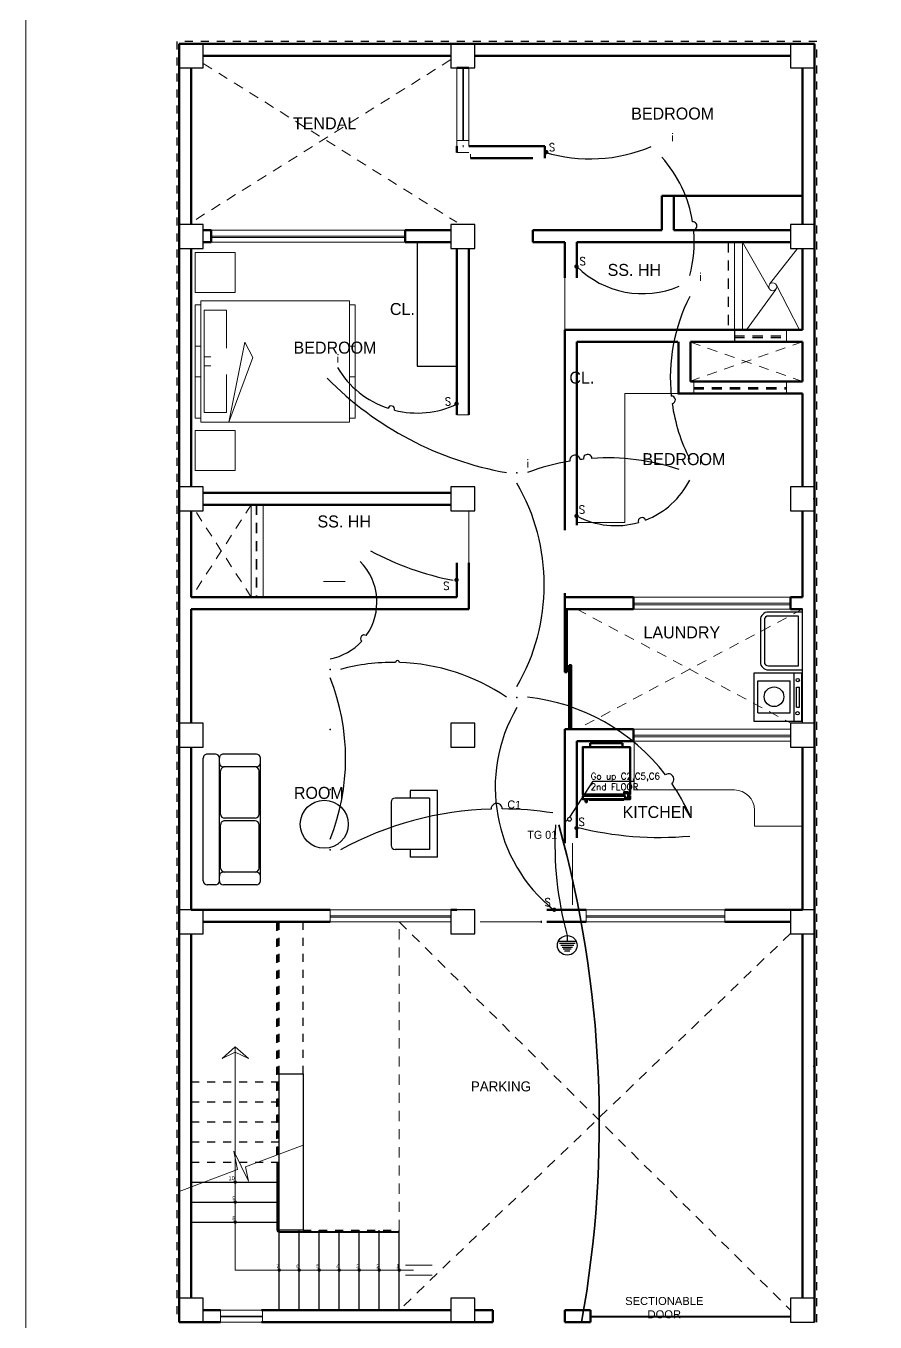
# Model space of a CAD drawing. Header units: millimetres. Extents: x -1414 to 2664, y 674 to 1517.
# Drawn here: x 1379.34 to 1389.96, y 787.84 to 804.03 of the extents above; entities that cross this region are included whole.
import ezdxf

# ---------------------------------------------------------------- set-up
doc = ezdxf.new("R2010")
doc.units = ezdxf.units.MM
doc.header["$LTSCALE"] = 0.01
doc.linetypes.add('DASHED', pattern=[19.049999999999997, 12.7, -6.35])
doc.linetypes.add('DASHED2', pattern=[9.524999999999999, 6.35, -3.175])
for name, color, linetype, lineweight in [('.01', 1, 'CONTINUOUS', 9), ('.05', 119, 'CONTINUOUS', 5), ('.1', 2, 'CONTINUOUS', 13), ('Cotas', 1, 'CONTINUOUS', 9), ('IE-ALUMB.EMERG.', 3, 'CONTINUOUS', 35), ('MURO', 5, 'CONTINUOUS', 50)]:
    doc.layers.add(name, color=color, linetype=linetype, lineweight=lineweight)
for name, color, linetype in [('.2', 2, 'CONTINUOUS'), ('.20', 2, 'CONTINUOUS'), ('01', 1, 'CONTINUOUS'), ('04', 4, 'CONTINUOUS'), ('06', 6, 'CONTINUOUS'), ('2', 2, 'CONTINUOUS'), ('AFORMA-COL', 7, 'CONTINUOUS'), ('CIRC_TOMAC', 4, 'CONTINUOUS'), ('G-LINEA FINA', 254, 'CONTINUOUS'), ('IE-ALU', 3, 'CONTINUOUS'), ('Layer2', 2, 'CONTINUOUS'), ('sanitarios_1', 3, 'CONTINUOUS'), ('TEX1', 2, 'CONTINUOUS')]:
    doc.layers.add(name, color=color, linetype=linetype)
doc.layers.add('EQUIPAMIENTO', color=139, linetype='CONTINUOUS', lineweight=15, true_color=0x1d4e5d)
doc.styles.add('ARIAL', font='ARIAL')
doc.styles.add('ROMANS', font='ROMANS')
doc.styles.add('TEXTO', font='TEXTO')
doc.dimstyles.get("Standard").update_dxf_attribs({"dimscale": 0.05, "dimtxt": 1.8, "dimasz": 1, "dimexe": 1, "dimexo": 1, "dimgap": 0.9, "dimtad": 0, "dimtoh": 1, "dimzin": 4, "dimdsep": 46, "dimcen": 0.09, "dimclrd": 2, "dimclre": 1, "dimclrt": 3, "dimadec": 0, "dimazin": 0, "dimtfac": 1, "dimtdec": 4, "dimtofl": 0, "dimtmove": 0, "dimatfit": 3, "dimfxl": 0.05, "dimtolj": 1, "dimtzin": 0, "dimarcsym": 0})

msp = doc.modelspace()

# ---------------------------------------------------------------- hatches: boundary and pattern name
at = {"layer": 'CIRC_TOMAC', "linetype": 'CONTINUOUS', "lineweight": 60}
h = msp.add_hatch(color=256, dxfattribs=at)
edge = h.paths.add_edge_path(flags=0)
edge.add_arc((1385.847392920796, 802.4578605145501), 0.02733033655908912, 0, 180, ccw=False)
edge.add_arc((1385.847392920796, 802.4578605145501), 0.02733033655908912, 180, 0, ccw=False)
h = msp.add_hatch(color=256, dxfattribs=at)
edge = h.paths.add_edge_path(flags=0)
edge.add_arc((1386.224498054391, 801.0290810656297), 0.02733033655908912, 0, 180, ccw=False)
edge.add_arc((1386.224498054391, 801.0290810656297), 0.02733033655908912, 180, 0, ccw=False)
h = msp.add_hatch(color=256, dxfattribs=at)
edge = h.paths.add_edge_path(flags=0)
edge.add_arc((1384.724498054391, 799.3146655787756), 0.02733033655908912, 0, 180, ccw=False)
edge.add_arc((1384.724498054391, 799.3146655787756), 0.02733033655908912, 180, 0, ccw=False)
h = msp.add_hatch(color=256, dxfattribs=at)
edge = h.paths.add_edge_path(flags=0)
edge.add_arc((1386.224498054391, 797.9124293958365), 0.02733033655954387, 0, 180, ccw=False)
edge.add_arc((1386.224498054391, 797.9124293958365), 0.02733033655954387, 180, 0, ccw=False)
h = msp.add_hatch(color=256, dxfattribs=at)
edge = h.paths.add_edge_path(flags=0)
edge.add_arc((1384.724498054391, 797.1138686818341), 0.02733033655908912, 0, 180, ccw=False)
edge.add_arc((1384.724498054391, 797.1138686818341), 0.02733033655908912, 180, 0, ccw=False)
h = msp.add_hatch(color=256, dxfattribs=at)
edge = h.paths.add_edge_path(flags=0)
edge.add_arc((1386.224498054389, 794.0121881741837), 0.02733033655897543, 0, 180, ccw=False)
edge.add_arc((1386.224498054389, 794.0121881741837), 0.02733033655897543, 180, 0, ccw=False)
h = msp.add_hatch(color=256, dxfattribs=at)
edge = h.paths.add_edge_path(flags=0)
edge.add_arc((1385.946014583947, 792.9918605145492), 0.02733033655943018, 0, 180, ccw=False)
edge.add_arc((1385.946014583947, 792.9918605145492), 0.02733033655943018, 180, 0, ccw=False)

# ---------------------------------------------------------------- linework, layer by layer
at = {"layer": '.01', "color": 8, "linetype": 'DASHED'}
for p, q in [((1384.6542931948, 803.6132763925222), (1381.409293194799, 801.5812417539685)), ((1381.559293194799, 803.5663110310761), (1384.729293194799, 801.5812417539685)), ((1389.049293194799, 800.0861142695574), (1387.649293194799, 799.5962598223559)), ((1387.649293194799, 800.0826153092202), (1389.049293194799, 799.5927608620187)), ((1382.159293194799, 798.0522580885365), (1381.409293194799, 796.8972417539683)), ((1382.159293194799, 796.8972417539683), (1381.457993804754, 797.9772580885366)), ((1382.218600870534, 798.0522580885365), (1382.218600870534, 796.8871306041258)), ((1382.228592711581, 798.0522580885365), (1382.228592711581, 796.8871306041258)), ((1386.229293194799, 796.7472417539681), (1388.908293194799, 795.3222417539682)), ((1389.049293194799, 796.7472417539682), (1386.229293194799, 795.2472417539681)), ((1384.009293194799, 792.8402417539676), (1388.8992931948, 787.9890512777769)), ((1384.0092931948, 788.9902417539679), (1384.009293194799, 792.8402417539677)), ((1388.8992931948, 792.6958965158724), (1384.0092931948, 787.9902417539674))]:
    msp.add_line(p, q, dxfattribs=at)
at = {"layer": '.01', "color": 8, "lineweight": -2}
for p, q in [((1384.233406044164, 801.3312417539684), (1384.233406044164, 799.7835657782659)), ((1384.233406044164, 799.7835657782659), (1384.729293194799, 799.7835657782659))]:
    msp.add_line(p, q, dxfattribs=at)
at = {"layer": '.01', "color": 8}
for p, q in [((1386.079293194799, 800.9111142695573), (1386.079293194799, 800.2361142695573)), ((1388.849293194799, 800.0861142695574), (1388.849293194799, 800.2361142695573)), ((1387.689293194799, 799.592760862019), (1387.689293194799, 799.4427608620186)), ((1388.849293194799, 799.4427608620188), (1388.849293194799, 799.5927608620187)), ((1386.829293194799, 797.8309069949968), (1386.829293194799, 799.4427608620186)), ((1386.829293194799, 799.4427608620186), (1387.489293194799, 799.4427608620188)), ((1382.3092931948, 798.0453311081503), (1384.6542931948, 798.0453311081503)), ((1384.8792931948, 797.2772580885365), (1384.8792931948, 797.9772580885366)), ((1386.229293194799, 797.8309069949969), (1386.829293194799, 797.8309069949968)), ((1383.059586820996, 797.0928311081503), (1383.333761638544, 797.0928311081503)), ((1383.144293194799, 792.8402417539675), (1383.144293194799, 792.9902417539676)), ((1386.34350730473, 792.8402417539675), (1386.34350730473, 792.9902417539676)), ((1388.07850730473, 792.9152417539675), (1388.07850730473, 792.9902417539673)), ((1388.07850730473, 792.9902417539673), (1388.07850730473, 792.8402417539676)), ((1385.7792931948, 792.8402417539676), (1385.018578909085, 792.8402417539677)), ((1381.959293194799, 791.278908117281), (1381.793631198777, 791.1344912879293)), ((1381.959293194799, 791.278908117281), (1381.959293194799, 788.4902417539676)), ((1381.959293194799, 791.278908117281), (1382.124955190821, 791.1344912879293)), ((1381.793631198777, 791.1344912879293), (1381.959293194799, 791.2113804948883)), ((1382.124955190821, 791.1344912879293), (1381.959293194799, 791.2113804948883)), ((1382.086931663525, 789.7817980791182), (1382.809293194799, 790.052055116754)), ((1382.479293194799, 788.9902417539679), (1382.479293194799, 789.8402417539678)), ((1382.4892931948, 788.9902417539679), (1382.4892931948, 789.8402417539678)), ((1381.2592931948, 789.4721537928333), (1381.988382420434, 789.7449278619956)), ((1382.5092931948, 788.9702417539678), (1384.0092931948, 788.9702417539678)), ((1382.5092931948, 788.9602417539677), (1384.0092931948, 788.9602417539678)), ((1384.185895682921, 788.4902417539677), (1381.959293194799, 788.4902417539677))]:
    msp.add_line(p, q, dxfattribs=at)
at = {"layer": '.01'}
msp.add_lwpolyline([(1419.241379990584, 806.4467146629892), (1379.341379990584, 806.4467146629892), (1379.341379990584, 778.2317146629891), (1419.241379990584, 778.2317146629891)], close=True, dxfattribs=at)
at = {"layer": '.01', "color": 8}
msp.add_lwpolyline([(1381.988382420434, 789.7449278619955), (1381.941567541228, 789.9772798010638), (1382.122942063114, 789.5989787967687), (1382.086931663525, 789.7817980791182)], dxfattribs=at)
for radius in [0.0300000000002001, 0.0200000000000955]:
    msp.add_arc((1382.5092931948, 788.9902417539679), radius, 180, 270, dxfattribs=at)
at = {"layer": '.05', "color": 8}
for points in [[(1381.651372401163, 799.7870564512756), (1381.56981284172, 799.7870564512756), (1381.56981284172, 800.4824441150114), (1381.84816100558, 800.4824441150114), (1381.84816100558, 800.0082427532158)], [(1381.877726898785, 799.0849126424824), (1382.077726898785, 800.0849126424824), (1382.177726898785, 799.8930638391042), (1381.877726898785, 799.0849126424824)], [(1381.651372401163, 799.8990108720803), (1381.56981284172, 799.8990108720803), (1381.56981284172, 799.2036232083445), (1381.84816100558, 799.2036232083445), (1381.84816100558, 799.6778245701402)]]:
    msp.add_lwpolyline(points, dxfattribs=at)
at = {"layer": '.1', "color": 9, "linetype": 'DASHED2', "lineweight": -2}
for p, q in [((1389.229293194799, 803.8402417539675), (1381.229293194799, 803.8402417539675)), ((1381.229293194799, 803.8402417539675), (1381.229293194799, 787.8402417539675)), ((1389.229293194799, 787.8402417539675), (1389.229293194799, 803.8402417539675))]:
    msp.add_line(p, q, dxfattribs=at)
at = {"layer": '.1', "color": 8}
for p, q in [((1384.729306037615, 803.5102417539674), (1384.729306037615, 802.5312417539685)), ((1384.8042931948, 803.5102417539674), (1384.804293194799, 802.6034694445797)), ((1384.813208773305, 803.5102417539674), (1384.813208773304, 802.6034694445797)), ((1384.8792931948, 803.5102417539674), (1384.8792931948, 802.5312417539685)), ((1384.729306037615, 802.6034694445797), (1384.879306037615, 802.6034694445797)), ((1384.729306037615, 802.4534694445797), (1384.879306037615, 802.4534694445797)), ((1384.900721766228, 802.431603025911), (1384.900721766228, 802.3812417539684)), ((1381.6592931948, 801.4812417539684), (1384.083406044164, 801.4812417539684)), ((1381.6592931948, 801.4062417539684), (1384.083406044164, 801.4062417539684)), ((1381.6592931948, 801.3931824630937), (1384.083406044164, 801.3931824630937)), ((1381.6592931948, 801.3312417539684), (1384.083406044164, 801.3312417539684)), ((1388.199293194799, 800.2361142695574), (1388.199293194799, 801.331241753968)), ((1388.299293194799, 800.2361142695574), (1388.299293194799, 801.331241753968)), ((1383.387726898785, 800.6011546808735), (1381.527726898785, 800.6011546808735)), ((1381.527726898785, 800.6011546808735), (1381.527726898785, 799.6011546808735)), ((1383.387726898785, 799.6011546808735), (1383.387726898785, 800.6011546808735)), ((1381.527726898785, 799.0849126424824), (1381.527726898785, 800.0849126424824)), ((1383.387726898785, 800.0849126424824), (1383.387726898785, 799.0849126424824)), ((1383.387726898785, 799.0849126424824), (1381.527726898785, 799.0849126424824)), ((1384.8792931948, 799.1772580885367), (1384.729293194799, 799.1772580885367)), ((1382.159293194799, 798.0522580885365), (1382.159293194799, 796.8871306041258)), ((1382.3092931948, 798.0522580885365), (1382.3092931948, 796.8871306041258)), ((1386.938158575298, 796.8972417539683), (1388.899293194799, 796.8972417539683)), ((1386.938158575298, 796.8222417539681), (1388.899293194799, 796.8222417539681)), ((1386.938158575298, 796.8014470741394), (1388.899293194799, 796.8014470741394)), ((1386.938158575298, 796.7472417539681), (1388.899293194799, 796.7472417539681)), ((1388.8992931948, 795.2472417539683), (1386.938158575298, 795.2472417539681)), ((1388.8992931948, 795.1722417539683), (1386.938158575298, 795.172241753968)), ((1388.8992931948, 795.1526890109725), (1386.938158575298, 795.1526890109723)), ((1388.8992931948, 795.0972417539681), (1386.938158575298, 795.0972417539679)), ((1386.945122029266, 794.4883103953368), (1386.945122029266, 795.0883103953367)), ((1388.1992931948, 794.4883103953371), (1386.945122029266, 794.4883103953371)), ((1388.449293194799, 794.0383103953368), (1388.449293194799, 794.2383103953368)), ((1388.449293194799, 794.0383103953368), (1389.049293194799, 794.0383103953368)), ((1386.175721766232, 793.8259560396821), (1386.175721766232, 793.0545274682532)), ((1383.1442931948, 792.9902417539674), (1384.6542931948, 792.9902417539674)), ((1383.144293194799, 792.9152417539675), (1384.6542931948, 792.9152417539675)), ((1383.144293194799, 792.8979288204179), (1384.6542931948, 792.8979288204179)), ((1386.34350730473, 792.9902417539673), (1388.07850730473, 792.9902417539673)), ((1386.34350730473, 792.9152417539675), (1388.07850730473, 792.9152417539675)), ((1386.34350730473, 792.8979288204179), (1388.07850730473, 792.8979288204179)), ((1383.144293194799, 792.8402417539675), (1384.6542931948, 792.8402417539675)), ((1386.34350730473, 792.8402417539676), (1388.07850730473, 792.8402417539676)), ((1384.087503616562, 788.5533065194792), (1384.420162665081, 788.5533065194792)), ((1384.087503616562, 788.4271769884562), (1384.420162665081, 788.4271769884562)), ((1381.774846342542, 787.9902417539673), (1381.774846342542, 787.8402417539675)), ((1381.774846342542, 787.9902417539673), (1382.300399490283, 787.9902417539674)), ((1381.774846342542, 787.9152417539674), (1382.300399490283, 787.9152417539675)), ((1381.774846342542, 787.9152417539674), (1382.300399490283, 787.9152417539675)), ((1381.774846342542, 787.9077199241033), (1382.300399490283, 787.9077199241034)), ((1382.300399490283, 787.9902417539673), (1382.300399490283, 787.8402417539675)), ((1386.3992931948, 787.9152417539675), (1388.8992931948, 787.9152417539675)), ((1386.3992931948, 787.9024765009573), (1388.8992931948, 787.9024765009573)), ((1381.774846342542, 787.8402417539676), (1382.300399490283, 787.8402417539677))]:
    msp.add_line(p, q, dxfattribs=at)
at = {"layer": '.1', "color": 8, "linetype": 'DASHED2', "lineweight": -2}
msp.add_line((1386.079293194799, 787.8402417539675), (1386.399293194799, 787.8402417539675), dxfattribs=at)
at = {"layer": '.1', "color": 8}
for points in [[(1381.957726898785, 801.2056205990258), (1381.457726898785, 801.2056205990258), (1381.457726898785, 800.7056205990258), (1381.957726898785, 800.7056205990258)], [(1381.457726898785, 800.5511546808735), (1381.527726898785, 800.5511546808735), (1381.527726898785, 799.6511546808734), (1381.457726898785, 799.6511546808734)], [(1383.457726898785, 800.5511546808735), (1383.387726898785, 800.5511546808735), (1383.387726898785, 799.6511546808734), (1383.457726898785, 799.6511546808734)], [(1381.457726898785, 799.1349126424824), (1381.527726898785, 799.1349126424824), (1381.527726898785, 800.0349126424825), (1381.457726898785, 800.0349126424825)], [(1383.457726898785, 799.1349126424824), (1383.387726898785, 799.1349126424824), (1383.387726898785, 800.0349126424825), (1383.457726898785, 800.0349126424825)], [(1381.957726898785, 798.4804467243301), (1381.457726898785, 798.4804467243301), (1381.457726898785, 798.9804467243301), (1381.957726898785, 798.9804467243301)]]:
    msp.add_lwpolyline(points, close=True, dxfattribs=at)
for centre in [(1381.959293194799, 789.590241753968), (1381.959293194799, 789.3402417539679), (1381.959293194799, 789.0902417539679), (1382.5092931948, 788.4902417539677), (1382.7592931948, 788.4902417539677), (1383.0092931948, 788.4902417539676), (1383.2592931948, 788.4902417539677), (1383.5092931948, 788.4902417539677), (1383.7592931948, 788.4902417539677), (1384.0092931948, 788.4902417539677)]:
    msp.add_circle(centre, 0.0165967270429519, dxfattribs=at)
msp.add_arc((1388.1992931948, 794.2383103953368), 0.25, 0, 90, dxfattribs=at)
at = {"layer": '.2', "color": 8, "linetype": 'DASHED2'}
for p, q in [((1382.479293194799, 789.928592254242), (1382.479293194799, 792.8402417539676)), ((1382.4892931948, 789.9323335531059), (1382.489293194799, 792.8402417539676)), ((1382.5092931948, 790.9402417539679), (1382.5092931948, 792.8402417539675)), ((1382.809293194799, 790.9402417539679), (1382.809293194799, 792.8402417539675)), ((1381.4092931948, 790.8402417539681), (1382.5092931948, 790.840241753968)), ((1381.4092931948, 790.590241753968), (1382.5092931948, 790.590241753968)), ((1381.4092931948, 790.340241753968), (1382.5092931948, 790.340241753968)), ((1381.4092931948, 790.0902417539681), (1382.5092931948, 790.090241753968)), ((1381.4092931948, 789.8402417539678), (1382.5092931948, 789.8402417539678)), ((1382.809293194799, 788.9902417539679), (1384.0092931948, 788.9902417539679))]:
    msp.add_line(p, q, dxfattribs=at)
at = {"layer": '.2', "color": 8}
for p, q in [((1381.409293194799, 790.590241753968), (1381.459293194799, 790.590241753968)), ((1381.409293194799, 790.340241753968), (1381.459293194799, 790.340241753968)), ((1381.409293194799, 790.090241753968), (1381.459293194799, 790.090241753968)), ((1381.409293194799, 789.8402417539678), (1381.459293194799, 789.8402417539678)), ((1381.409293194799, 789.590241753968), (1381.459293194799, 789.590241753968)), ((1381.4092931948, 789.590241753968), (1382.5092931948, 789.590241753968)), ((1381.409293194799, 789.3402417539679), (1382.5092931948, 789.340241753968)), ((1381.409293194799, 789.0902417539679), (1382.5092931948, 789.090241753968)), ((1382.5092931948, 787.9902417539674), (1382.5092931948, 788.9902417539679)), ((1382.7592931948, 787.9902417539674), (1382.7592931948, 788.9902417539679)), ((1383.0092931948, 787.9902417539674), (1383.0092931948, 788.9902417539679)), ((1383.2592931948, 787.9902417539674), (1383.2592931948, 788.9902417539679)), ((1383.5092931948, 787.9902417539674), (1383.5092931948, 788.9902417539679)), ((1383.7592931948, 787.9902417539674), (1383.7592931948, 788.9902417539679)), ((1384.0092931948, 787.9902417539674), (1384.0092931948, 788.9902417539679))]:
    msp.add_line(p, q, dxfattribs=at)
msp.add_lwpolyline([(1382.5092931948, 788.9902417539679), (1382.5092931948, 790.9402417539679), (1382.809293194799, 790.9402417539679), (1382.809293194799, 788.9902417539679)], close=True, dxfattribs=at)
msp.add_lwpolyline([(1382.5092931948, 788.9902417539679), (1382.5092931948, 790.9402417539679), (1382.809293194799, 790.9402417539679), (1382.809293194799, 788.9902417539679)], close=True, dxfattribs=at)
at = {"layer": '.20'}
msp.add_circle((1386.137485467516, 794.1227258013821), 0.024, dxfattribs=at)
at = {"layer": '04', "color": 43}
for p, q in [((1386.221776069893, 792.5936291450397), (1385.995382535006, 792.5935429496163)), ((1386.206578553572, 792.569492575804), (1386.011659708409, 792.569492575804)), ((1386.108550482394, 792.6692823415709), (1386.108579302449, 792.5935860473279)), ((1386.190473032983, 792.5456172234707), (1386.027650286899, 792.5455552315258)), ((1386.174279269002, 792.5216110562357), (1386.043678645112, 792.5215613323065)), ((1386.158009745784, 792.4974925810225), (1386.059757005856, 792.4974925810225)), ((1386.141820142015, 792.4734925810225), (1386.0757894395, 792.4734925810225))]:
    msp.add_line(p, q, dxfattribs=at)
msp.add_circle((1386.108597116731, 792.5467965758725), 0.1224857745759593, dxfattribs=at)
msp.add_arc((1390.257578490039, 793.8106127509476), 4.303101383788099, 176.76882216371, 195.3808797821407, dxfattribs=at)
at = {"layer": '04'}
for p in [(1385.479293194799, 798.4490733698884), (1383.1442931948, 795.9958417539681), (1385.479293194799, 795.644657561928), (1383.1442931948, 795.244441753968), (1383.144293194799, 794.4930417539678), (1383.144293194799, 793.7416417539677)]:
    msp.add_point(p, dxfattribs=at)
at = {"layer": '06', "color": 8}
msp.add_line((1388.199293194799, 800.2361142695577), (1388.199293194799, 800.0861142695572), dxfattribs=at)
for points in [[(1381.259293194799, 803.5102417539675), (1381.559293194799, 803.5102417539675), (1381.559293194799, 803.8102417539675), (1381.259293194799, 803.8102417539675)], [(1384.6542931948, 803.5102417539673), (1384.9542931948, 803.5102417539673), (1384.9542931948, 803.8102417539673), (1384.6542931948, 803.8102417539673)], [(1388.8992931948, 803.5102417539675), (1389.199293194799, 803.5102417539675), (1389.199293194799, 803.8102417539675), (1388.8992931948, 803.8102417539675)], [(1381.2592931948, 801.2534891778489), (1381.5592931948, 801.2534891778489), (1381.5592931948, 801.5534891778489), (1381.2592931948, 801.5534891778489)], [(1384.6542931948, 801.2534891778489), (1384.9542931948, 801.2534891778489), (1384.9542931948, 801.5534891778489), (1384.6542931948, 801.5534891778489)], [(1388.8992931948, 801.2542646270794), (1389.199293194799, 801.2542646270794), (1389.199293194799, 801.5542646270793), (1388.8992931948, 801.5542646270793)], [(1381.259293194799, 797.9772580885366), (1381.559293194799, 797.9772580885366), (1381.559293194799, 798.2772580885365), (1381.259293194799, 798.2772580885365)], [(1384.6542931948, 797.9772580885366), (1384.9542931948, 797.9772580885366), (1384.9542931948, 798.2772580885365), (1384.6542931948, 798.2772580885365)], [(1388.8992931948, 797.9772580885358), (1389.199293194799, 797.9772580885358), (1389.199293194799, 798.2772580885357), (1388.8992931948, 798.2772580885357)], [(1381.259293194799, 795.0222417539683), (1381.559293194799, 795.0222417539683), (1381.559293194799, 795.3222417539682), (1381.259293194799, 795.3222417539682)], [(1384.6542931948, 795.0222417539683), (1384.9542931948, 795.0222417539683), (1384.9542931948, 795.3222417539682), (1384.6542931948, 795.3222417539682)], [(1388.8992931948, 795.0222417539683), (1389.199293194799, 795.0222417539683), (1389.199293194799, 795.3222417539682), (1388.8992931948, 795.3222417539682)], [(1381.259293194799, 792.6902417539674), (1381.559293194799, 792.6902417539674), (1381.559293194799, 792.9902417539673), (1381.259293194799, 792.9902417539673)], [(1384.6542931948, 792.6902417539674), (1384.9542931948, 792.6902417539674), (1384.9542931948, 792.9902417539673), (1384.6542931948, 792.9902417539673)], [(1384.6542931948, 792.6902417539674), (1384.9542931948, 792.6902417539674), (1384.9542931948, 792.9902417539673), (1384.6542931948, 792.9902417539673)], [(1388.8992931948, 792.6902417539674), (1389.199293194799, 792.6902417539674), (1389.199293194799, 792.9902417539673), (1388.8992931948, 792.9902417539673)], [(1381.259293194799, 787.8402417539675), (1381.559293194799, 787.8402417539675), (1381.559293194799, 788.1402417539674), (1381.259293194799, 788.1402417539674)], [(1384.6542931948, 787.8402417539675), (1384.9542931948, 787.8402417539675), (1384.9542931948, 788.1402417539674), (1384.6542931948, 788.1402417539674)], [(1388.8992931948, 787.8402417539675), (1389.199293194799, 787.8402417539675), (1389.199293194799, 788.1402417539674), (1388.8992931948, 788.1402417539674)]]:
    msp.add_lwpolyline(points, close=True, dxfattribs=at)
at = {"layer": 'AFORMA-COL', "color": 8}
msp.add_circle((1383.071130413381, 794.0602180964884), 0.3, dxfattribs=at)
at = {"layer": 'EQUIPAMIENTO', "color": 8}
for p, q in [((1388.299293194799, 801.331241753968), (1388.634983901238, 800.7493695856119)), ((1388.988889141187, 801.2542646270794), (1388.638781875583, 800.8080983551558)), ((1388.349705498541, 800.2361142695573), (1388.715113312817, 800.7435012584631)), ((1389.013043796146, 800.2361142695574), (1388.71996225292, 800.8020742244141))]:
    msp.add_line(p, q, dxfattribs=at)
msp.add_circle((1388.677222955499, 800.7761251886725), 0.05, dxfattribs=at)
at = {"layer": 'G-LINEA FINA', "color": 8}
for p, q in [((1381.559230503126, 793.3523334127723), (1381.559237283519, 794.8865901663995)), ((1381.709514067431, 794.9365895022768), (1381.609237504485, 794.9365899454324)), ((1381.759507066071, 793.3523325276833), (1381.759513846463, 794.8865892813105)), ((1382.222222068568, 794.9365872364489), (1381.80951406743, 794.9365890603434)), ((1382.272215067208, 793.3523302618554), (1382.272221847601, 794.8865870154827)), ((1381.775532873076, 794.1854829587248), (1381.775535263428, 794.7263679601479)), ((1382.256196624143, 794.1854808345113), (1382.256199014494, 794.7263658359343)), ((1384.487213575145, 794.4831772744666), (1384.144002732867, 794.4831772744666)), ((1384.144002732867, 794.4831772744666), (1384.144002732867, 794.3865314697415)), ((1384.38760381935, 794.3865314697415), (1384.38760381935, 793.7456464683131)), ((1384.487213575145, 793.6490464683131), (1384.487213575145, 794.4831772744666)), ((1383.906940068279, 794.3365314697414), (1383.906940068279, 793.7956464683132)), ((1381.775529899177, 793.5125537072317), (1381.775532289529, 794.0534387086548)), ((1382.206196261562, 794.1034368054073), (1381.825532510495, 794.1034384876875)), ((1382.206196403177, 794.1354810554784), (1381.825532652109, 794.1354827377586)), ((1382.256193650244, 793.5125515830181), (1382.256196040595, 794.0534365844411)), ((1384.38760381935, 793.7456464683131), (1383.956940068279, 793.7456464683131)), ((1384.144002732867, 793.7456464683131), (1384.144002732867, 793.6490464683131)), ((1384.487213575145, 793.6490464683131), (1384.144002732867, 793.6490464683131)), ((1381.709506845104, 793.3023327486504), (1381.609230282159, 793.302333191806)), ((1382.222214846242, 793.3023304828226), (1381.809506845103, 793.3023323067171))]:
    msp.add_line(p, q, dxfattribs=at)
at = {"layer": 'G-LINEA FINA', "color": 8, "lineweight": 30}
for p, q in [((1382.222221360497, 794.7763659860934), (1381.809513359358, 794.7763678099878)), ((1384.38760381935, 794.3865314697415), (1383.956940068279, 794.3865314697415)), ((1384.38760381935, 793.7456464683131), (1383.956940068279, 793.7456464683131)), ((1382.222215554313, 793.4625517331782), (1381.809507553175, 793.4625535570726))]:
    msp.add_line(p, q, dxfattribs=at)
at = {"layer": 'G-LINEA FINA', "color": 8}
for centre, start, end in [((1381.609237283519, 794.8865899454329), 89.9997467908198, 179.9997467908198), ((1381.709513846464, 794.8865895022773), 359.9997467908198, 89.9997467908198), ((1381.809513846463, 794.8865890603438), 89.9997467908198, 179.9997467908198), ((1382.222221847602, 794.8865872364494), 359.9997467908198, 89.9997467908198), ((1381.809513580325, 794.8263678099873), 179.9997467908198, 269.9997467908198), ((1381.825535263427, 794.7263677391812), 89.9997467908198, 179.9997467908198), ((1382.206199014495, 794.726366056901), 359.9997467908198, 89.9997467908198), ((1382.222221581464, 794.8263659860929), 269.9997467908198, 359.9997467908198), ((1383.956940068279, 794.3365314697414), 90, 180), ((1381.825532873076, 794.1854827377582), 179.9997467908198, 269.9997467908198), ((1382.206196624143, 794.1854810554779), 269.9997467908198, 359.9997467908198), ((1381.825532289528, 794.053438487688), 89.9997467908198, 179.9997467908198), ((1382.206196040596, 794.0534368054078), 359.9997467908198, 89.9997467908198), ((1383.956940068279, 793.7956464683132), 180, 270), ((1381.809507332208, 793.4125535570731), 89.9997467908198, 179.9997467908198), ((1381.825529899177, 793.512553486265), 179.9997467908198, 269.9997467908198), ((1382.206193650244, 793.5125518039848), 269.9997467908198, 359.9997467908198), ((1382.222215333347, 793.4125517331786), 359.9997467908198, 89.9997467908198), ((1381.609230503126, 793.3523331918055), 179.9997467908198, 269.9997467908198), ((1381.709507066071, 793.35233274865), 269.9997467908198, 359.9997467908198), ((1381.80950706607, 793.3523323067166), 179.9997467908198, 269.9997467908198), ((1382.222215067209, 793.3523304828221), 269.9997467908198, 359.9997467908198)]:
    msp.add_arc(centre, 0.05, start, end, dxfattribs=at)
at = {"layer": 'IE-ALU'}
for centre, radius, start, end in [((1386.39419038747, 804.3463411045227), 1.972570461405872, 253.3736415311322, 292.8000886941171), ((1386.10297422577, 801.3345188412276), 1.592682093923107, 9.04895945612058, 41.84048725344203), ((1386.10297422577, 801.3345188412276), 1.592682093923107, 344.7140887024594, 5.596433109217196), ((1387.68266645438, 801.5375181393877), 0.0479840658383803, 276.4595647411698, 98.1858278241141), ((1387.04986107492, 801.8536741794478), 1.164069321992177, 225.1774645399105, 293.1948440554443), ((1389.64392692091, 799.6377128777582), 2.246970710874495, 153.1455999215453, 185.8384354487938), ((1384.23452717505, 800.3582991949739), 1.159807981795861, 210.7466323677215, 251.6043657910919), ((1386.08715425254, 802.5744241280865), 4.186439551808549, 224.6092633463005, 259.8353298108285), ((1387.41385308555, 799.3626709454413), 0.0467664534120476, 277.6272230078507, 96.4346979098237), ((1383.90848413781, 799.245262586168), 0.0418730232000996, 344.7073938928577, 162.6387084626795), ((1384.23452717505, 800.3582991949739), 1.159807981795861, 255.7417365643454, 295.2515397631546), ((1389.64392692091, 799.6377128777582), 2.246970710874495, 188.2234854687264, 206.8563931365376), ((1386.612443724906, 795.8205103125653), 2.817421195783346, 99.59105253707489, 110.8372461420807), ((1386.207546326349, 798.608685395155), 0.0653177652103728, 7.598530375407667, 188.9268785004178), ((1386.612443724906, 795.8205103125653), 2.817421195783346, 96.16373544234344, 96.93435633873162), ((1386.36390251731, 798.6269474600813), 0.0542255276831955, 4.509594074003616, 185.612355081642), ((1386.612443724906, 795.8205103125653), 2.817421195783346, 71.45890984380141, 93.95821371339257), ((1383.290175449822, 797.0514363967513), 2.53146721632513, 329.8563847859774, 30.14520659250955), ((1386.714421293706, 798.8265466937187), 1.035540896385189, 291.0958935121106, 333.266972766385), ((1386.714421293706, 798.8265466937187), 1.035540896385189, 242.0028223513746, 285.8953965734447), ((1387.042928598751, 797.8444937936472), 0.0469918130670698, 19.79576923053665, 197.1955208550036), ((1385.404165612974, 800.7775240005199), 3.739607943663834, 242.0298400448568, 258.897386201543), ((1383.007807404512, 796.8351174956213), 0.7213561572988961, 324.5744047922238, 44.84339094276138), ((1383.007807404512, 796.8351174956213), 0.7213561572988961, 280.9079499076416, 317.5482109103999), ((1383.568891860369, 796.3817534707262), 0.0442231028928141, 52.81785632187749, 229.3047593808899), ((1383.93166919788, 793.5485968833726), 2.533734908155054, 89.27575245211663, 105.0150874785822), ((1383.987110191727, 796.0817251629381), 0.023417648468992, 358.4814288387634, 179.0109777403043), ((1383.93166919788, 793.5485968833726), 2.533734908155054, 56.00478128055958, 88.21665412684968), ((1380.616689567589, 794.8811899096313), 2.721421340708801, 338.2465426047114, 21.75527184879832), ((1385.332103813107, 793.1331699956438), 2.531398334607522, 37.57351382504834, 83.69178301685967), ((1387.179317637856, 794.5210125581955), 1.970973796472123, 149.6028871683882, 230.9555139924375), ((1387.377245719592, 794.6249381112683), 0.0647565106808077, 305.3749013730613, 126.8406430078331), ((1385.332103813107, 793.1331699956438), 2.531398334607522, 24.29547298131854, 34.6420305557724), ((1385.277325973626, 790.0697399093625), 4.182231234710705, 91.64921362268106, 118.6012487253721), ((1385.226834520408, 794.2516663450787), 0.0698887197919199, 0.2130034818751111, 181.1704769090416), ((1385.277325973626, 790.0697399093625), 4.182231234710705, 81.05933189283544, 89.73426676826688), ((1386.045777274804, 794.1908378695244), 0.1011053595624424, 289.3595403394904, 312.6722211115388), ((1387.262505221031, 798.1536966842565), 4.257611243275658, 255.9419289919079, 275.0769370477012)]:
    msp.add_arc(centre, radius, start, end, dxfattribs=at)
at = {"layer": 'IE-ALUMB.EMERG.', "color": 6, "linetype": 'ByBlock'}
msp.add_arc((1372.507501086279, 790.3221085040334), 14.0020399112892, 349.790357602709, 15.45399668190921, dxfattribs=at)
at = {"layer": 'MURO', "color": 8}
for p, q in [((1389.199293194799, 803.8102417539675), (1381.259293194799, 803.8102417539675)), ((1381.259293194799, 803.8102417539675), (1381.259293194799, 787.8402417539675)), ((1384.479293194799, 803.8102417539675), (1384.6292931948, 803.8102417539675)), ((1389.199293194799, 787.8402417539675), (1389.199293194799, 803.8102417539675)), ((1384.6542931948, 803.6602417539676), (1381.559293194799, 803.6602417539676)), ((1388.8992931948, 803.6602417539675), (1384.9542931948, 803.6602417539675)), ((1381.409293194799, 803.5102417539675), (1381.4092931948, 801.5534891778489)), ((1384.8792931948, 803.5102417539674), (1384.7292931948, 803.5102417539674)), ((1389.049293194799, 801.5542646270793), (1389.049293194799, 803.5102417539675)), ((1384.729306037615, 802.5312417539685), (1384.729306037615, 802.4534694445796)), ((1384.804293194799, 802.5312417539685), (1384.813208773304, 802.5312417539685)), ((1384.8792931948, 802.5312417539685), (1385.829815074942, 802.5312417539684)), ((1385.829745660761, 802.3812417539684), (1385.829815074942, 802.5312417539684)), ((1384.900721766228, 802.3812417539684), (1385.679815074942, 802.3812417539684)), ((1387.292701493181, 801.4812417539684), (1387.292701493181, 801.9115808535593)), ((1387.442701493181, 801.9115808535593), (1387.292701493181, 801.9115808535593)), ((1387.442701493181, 801.4812417539684), (1387.442701493181, 801.9115808535593)), ((1387.442701493181, 801.9115808535593), (1389.049293194799, 801.9115808535593)), ((1381.5592931948, 801.4812417539684), (1381.6592931948, 801.4812417539684)), ((1381.6592931948, 801.4812417539684), (1381.6592931948, 801.3312417539684)), ((1384.083406044164, 801.4812417539684), (1384.6542931948, 801.4812417539684)), ((1384.083406044164, 801.3312417539684), (1384.083406044164, 801.4812417539684)), ((1385.679293194799, 801.4812417539684), (1387.292701493181, 801.4812417539684)), ((1385.679293194799, 801.3312417539684), (1385.6792931948, 801.4812417539684)), ((1387.442701493181, 801.4812417539684), (1388.8992931948, 801.4812417539684)), ((1381.5592931948, 801.3312417539684), (1381.6592931948, 801.3312417539684)), ((1384.083406044164, 801.3312417539684), (1384.6542931948, 801.3312417539684)), ((1384.6542931948, 801.3312417539684), (1384.233406044164, 801.3312417539684)), ((1385.679293194799, 801.3312417539684), (1386.079293194799, 801.3312417539684)), ((1386.079293194799, 801.3312417539684), (1386.079293194799, 800.8861142695573)), ((1386.229293194799, 801.3312417539684), (1386.229293194799, 800.8861142695573)), ((1386.229293194799, 801.3312417539684), (1388.8992931948, 801.3312417539684)), ((1381.4092931948, 801.2534891778489), (1381.4092931948, 798.2772580885365)), ((1384.7292931948, 801.2534891778489), (1384.729293194799, 799.1772580885367)), ((1384.729293194799, 799.7835657782659), (1384.729293194799, 801.2534891778489)), ((1384.8792931948, 801.2534891778489), (1384.8792931948, 799.1772580885366)), ((1389.049293194799, 800.2361142695573), (1389.049293194799, 801.2542646270794)), ((1386.079293194799, 800.2161142695572), (1386.079293194799, 797.7329560396826)), ((1387.649293194799, 800.2361142695573), (1389.049293194799, 800.2361142695573)), ((1386.229293194799, 800.0861142695574), (1386.229293194799, 799.4427608620188)), ((1386.229293194799, 800.0861142695574), (1386.829293194799, 800.0861142695574)), ((1386.829293194799, 800.0861142695574), (1387.489293194799, 800.0861142695574)), ((1387.499293194799, 800.0861142695574), (1387.499293194799, 799.4427608620188)), ((1387.649293194799, 800.0861142695574), (1389.049293194799, 800.0861142695574)), ((1387.649293194799, 799.8394375657881), (1387.649293194799, 800.0861142695574)), ((1387.649293194799, 800.0861142695575), (1387.649293194799, 799.592760862019)), ((1389.049293194799, 799.5927608620187), (1389.049293194799, 800.0861142695574)), ((1387.649293194799, 799.5927608620188), (1389.049293194799, 799.5927608620187)), ((1386.229293194799, 799.4427608620185), (1386.229293194799, 799.0161142695573)), ((1386.229293194799, 799.4427608620186), (1386.229293194799, 797.8309069949969)), ((1387.489293194799, 799.4427608620186), (1389.049293194799, 799.4427608620188)), ((1389.049293194799, 798.2772580885357), (1389.049293194799, 799.4427608620186)), ((1386.229293194799, 799.0161142695573), (1386.2292931948, 797.7972417539683)), ((1384.6542931948, 798.2022580885364), (1381.559293194799, 798.2022580885366)), ((1381.4092931948, 797.9772580885366), (1381.4092931948, 797.3972417539683)), ((1381.409293194799, 797.9772580885366), (1381.409293194799, 796.8972417539683)), ((1384.6542931948, 798.0522580885369), (1381.559293194799, 798.0522580885364)), ((1389.049293194799, 796.8972417539683), (1389.049293194799, 797.9772580885358)), ((1381.409293194799, 797.3472417539682), (1381.409293194799, 796.8972417539682)), ((1384.729293194799, 797.3272580885366), (1384.729293194799, 796.8972417539683)), ((1384.729293194799, 796.8972417539683), (1384.729293194799, 797.3272580885366)), ((1384.8792931948, 797.3272580885366), (1384.8792931948, 796.7472417539683)), ((1384.8792931948, 796.7472417539683), (1384.8792931948, 797.3272580885366)), ((1386.079293194799, 796.9472417539682), (1386.079293194799, 796.7472417539681)), ((1381.409293194799, 796.8972417539683), (1384.7292931948, 796.8972417539683)), ((1384.729293194799, 796.8972417539684), (1381.409293194799, 796.8972417539683)), ((1386.079293194799, 796.8972417539683), (1386.938158575298, 796.8972417539683)), ((1386.938158575298, 796.8972417539683), (1386.938158575298, 796.7472417539681)), ((1388.899293194799, 796.8972417539683), (1389.049293194799, 796.8972417539683)), ((1388.899293194799, 796.8972417539683), (1388.899293194799, 796.7472417539682)), ((1381.409293194799, 796.7472417539682), (1381.409293194799, 795.3222417539682)), ((1381.409293194799, 796.7472417539682), (1384.8792931948, 796.7472417539682)), ((1386.079293194799, 796.747241753968), (1386.938158575298, 796.7472417539681)), ((1388.899293194799, 796.7472417539682), (1389.049293194799, 796.7472417539682)), ((1386.079293194799, 795.247241753968), (1386.079293194799, 795.0972417539679)), ((1386.079293194799, 795.2472417539681), (1386.938158575298, 795.2472417539682)), ((1386.938158575298, 795.2472417539681), (1386.938158575298, 795.0972417539679)), ((1381.409293194799, 795.0222417539683), (1381.409293194799, 792.9902417539674)), ((1386.079293194799, 795.0972417539679), (1386.079293194799, 793.8259560396821)), ((1386.079293194799, 795.097241753968), (1386.079293194802, 793.8259560396821)), ((1386.229293194799, 795.0972417539682), (1386.938158575298, 795.0972417539682)), ((1386.229293194799, 795.0972417539678), (1386.229293194797, 793.8902417539678)), ((1386.396311998198, 795.0733177895179), (1386.801232666537, 795.0733177895179)), ((1386.396311998198, 795.0244522024495), (1386.396311998198, 795.0733177895179)), ((1386.801232666537, 795.0244522024495), (1386.801232666537, 795.0733177895179)), ((1389.0492931948, 792.9902417539676), (1389.049293194799, 795.0222417539683)), ((1386.319234480486, 794.4134522024495), (1386.319234480486, 794.4334522024495)), ((1386.382522332368, 794.3634522024496), (1386.382522332368, 794.3734522024496)), ((1386.382522332368, 794.3634522024496), (1386.815022332367, 794.3634522024496)), ((1386.815022332367, 794.3634522024496), (1386.815022332367, 794.3734522024496)), ((1381.409293194799, 792.9902417539674), (1383.1442931948, 792.9902417539674)), ((1384.6542931948, 792.9902417539674), (1384.729293194799, 792.9902417539674)), ((1386.34350730473, 792.9902417539674), (1385.8542931948, 792.9902417539676)), ((1386.079293194799, 792.9902417539676), (1386.015007480514, 792.9902417539674)), ((1389.049293194799, 792.9902417539676), (1388.07850730473, 792.9902417539676)), ((1381.559293194799, 792.8402417539675), (1383.1442931948, 792.8402417539676)), ((1385.790007480514, 792.8402417539676), (1385.7792931948, 792.8402417539676)), ((1386.34350730473, 792.8402417539676), (1385.8542931948, 792.8402417539676)), ((1386.079293194799, 792.8402417539676), (1386.015007480514, 792.8402417539675)), ((1388.8992931948, 792.8402417539676), (1388.07850730473, 792.8402417539676)), ((1381.409293194799, 792.6902417539674), (1381.409293194799, 788.1402417539674)), ((1389.0492931948, 788.1402417539674), (1389.049293194799, 792.6902417539674)), ((1381.559293194799, 787.9902417539674), (1381.774846342542, 787.9902417539673)), ((1382.28465477188, 787.9902417539674), (1383.383740047058, 787.9902417539673)), ((1383.383740047058, 787.9902417539673), (1384.6542931948, 787.9902417539674)), ((1384.9542931948, 787.9902417539676), (1385.179293194799, 787.9902417539674)), ((1385.179293194799, 787.9902417539674), (1385.179293194799, 787.8402417539675)), ((1386.079293194799, 787.9902417539674), (1386.399293194799, 787.9902417539673)), ((1386.079293194799, 787.9902417539674), (1386.079293194799, 787.8402417539675)), ((1386.3992931948, 787.8402417539675), (1386.3992931948, 787.9902417539674)), ((1381.259293194799, 787.8402417539675), (1381.774846342542, 787.8402417539676)), ((1382.28465477188, 787.8402417539676), (1383.383740047057, 787.8402417539675)), ((1383.383740047057, 787.8402417539675), (1385.179293194799, 787.8407507912943)), ((1386.079293194799, 787.8402417539675), (1386.399293194799, 787.8402417539675))]:
    msp.add_line(p, q, dxfattribs=at)
at = {"layer": 'MURO', "color": 8, "linetype": 'DASHED', "lineweight": -2}
for p, q in [((1388.121564092081, 801.3312417539684), (1388.121564092081, 800.2361142695573)), ((1388.199293194799, 800.1611142695573), (1388.849293194799, 800.1611142695573)), ((1388.199293194799, 800.1424164587838), (1388.849293194799, 800.1424164587838)), ((1387.689293194799, 799.5177608620188), (1388.849293194799, 799.5177608620187)), ((1387.689293194799, 799.4990630512452), (1388.849293194799, 799.4990630512452))]:
    msp.add_line(p, q, dxfattribs=at)
at = {"layer": 'MURO', "color": 8}
for points in [[(1387.649293194799, 800.2361142695573), (1386.079293194799, 800.2361142695573), (1386.079293194799, 798.9361142695574)], [(1386.818310184249, 794.4334522024495), (1386.302522332368, 794.4334522024495), (1386.302522332368, 795.0244522024495), (1386.895022332368, 795.0244522024495), (1386.895022332368, 794.4334522024495), (1386.868310184249, 794.4334522024495)], [(1386.868310184249, 794.4134522024495), (1386.895022332368, 794.4134522024495), (1386.895022332368, 794.3734522024496), (1386.302522332368, 794.3734522024496), (1386.302522332368, 794.4134522024495), (1386.826509372739, 794.4134522024495)], [(1386.335897171228, 794.3734522024496), (1386.335897171228, 794.338206433731)], [(1386.335897171228, 794.338206433731), (1386.355093975774, 794.338206433731), (1386.355093975774, 794.3734522024496)]]:
    msp.add_lwpolyline(points, dxfattribs=at)
for points in [[(1386.079293194799, 796.7472417539681), (1386.103469259476, 796.7472417539681), (1386.103469259476, 795.9611486924925), (1386.079293194799, 795.9611486924925)], [(1386.132072124378, 796.0480421477407), (1386.156248189055, 796.0480421477407), (1386.156248189055, 795.2619490862652), (1386.132072124378, 795.2619490862652)]]:
    msp.add_lwpolyline(points, close=True, dxfattribs=at)
msp.add_lwpolyline([(1386.868310184249, 794.3846668866253), (1386.838310184249, 794.3846668866253), (1386.818310184249, 794.4334522024495), (1386.818310184249, 794.4625205186245), (1386.868310184249, 794.4625205186245), (1386.868310184249, 794.4046668866253, -0.9999999999999999)], format="xyb", close=True, dxfattribs=at)
for centre in [(1386.830902213645, 794.4497303262749), (1386.857611163476, 794.4497303262749), (1386.867626964047, 794.3946767651591)]:
    msp.add_circle(centre, 0.0072336275654834, dxfattribs=at)
for p in [(1389.199293194799, 798.1272580885358), (1389.199293194799, 791.0342417539674)]:
    msp.add_point(p, dxfattribs=at)
at = {"layer": 'sanitarios_1', "color": 8}
for p, q in [((1389.049293194799, 795.3222417539682), (1389.049293194799, 796.7472417539683)), ((1389.041949820154, 795.9493979425182), (1388.441949820154, 795.9493979425182)), ((1388.441949820154, 795.9493979425182), (1388.441949820154, 795.3493979425183)), ((1388.493069563874, 795.4517029276566), (1388.493069563874, 795.8536153692717)), ((1388.493069563874, 795.8536153692717), (1388.894724693098, 795.8536153692717)), ((1388.894724693098, 795.4517029276566), (1388.894724693098, 795.8536153692717)), ((1388.945844436818, 795.3493979425183), (1388.945844436818, 795.9493979425182)), ((1389.041949820154, 795.3493979425183), (1389.041949820154, 795.9493979425182)), ((1388.975055718943, 795.5231205461479), (1388.975055718943, 795.7742327823967)), ((1388.975055718943, 795.7742327823967), (1389.0115698216, 795.7742327823967)), ((1389.0115698216, 795.5231205461479), (1389.0115698216, 795.7742327823967)), ((1388.975055718943, 795.5231205461479), (1389.0115698216, 795.5231205461479)), ((1388.441949820154, 795.3493979425183), (1389.041949820154, 795.3493979425183)), ((1388.493069563874, 795.4517029276566), (1388.894724693098, 795.4517029276566))]:
    msp.add_line(p, q, dxfattribs=at)
for points in [[(1388.62275514095, 795.9885006711253), (1389.049293194799, 795.9885006711253), (1389.049293194799, 796.7120045724693), (1388.62275514095, 796.7120045724693, 0.414213562372762), (1388.522755140949, 796.6120045724693), (1388.522755140949, 796.0885006711252, 0.414213562372762)], [(1388.62275514095, 796.0385006711252), (1388.999293194799, 796.0385006711252), (1388.999293194799, 796.6620045724693), (1388.62275514095, 796.6620045724693, 0.4142135623717631), (1388.57275514095, 796.6120045724693), (1388.57275514095, 796.0885006711252, 0.4142135623717631)]]:
    msp.add_lwpolyline(points, format="xyb", close=True, dxfattribs=at)
for centre, radius in [((1388.990660745485, 795.8614245310941), 0.0209260196873959), ((1388.693897128486, 795.6526591484642), 0.1226297151681827), ((1388.987175899466, 795.4463918072942), 0.0209260196873959)]:
    msp.add_circle(centre, radius, dxfattribs=at)

# ---------------------------------------------------------------- texts
at = {"layer": '.20', "style": 'ROMANS', "width": 0.9}
for s, p in [('ⅰ', (1387.363765713251, 802.5908346814008)), ('S', (1385.879960097818, 802.468036254579)), ('S', (1386.262233373383, 801.0448172763088)), ('ⅰ', (1387.713511194588, 800.8466280820495)), ('ⅰ', (1383.181011194588, 799.8283237034793)), ('S', (1384.580318496312, 799.2929738797926)), ('ⅰ', (1385.553511194586, 798.5166247721887)), ('ⅰ', (1387.713511194588, 798.5546280820495)), ('S', (1386.252753481845, 797.9421297467148)), ('S', (1384.557734314835, 796.987639741108)), ('S', (1386.250366753455, 794.0400173263403)), ('S', (1385.826091785298, 793.0362766332944))]:
    msp.add_text(s, height=0.1, dxfattribs=at).set_placement(p)
at = {"layer": '2', "color": 8, "attachment_point": 1, "style": 'TEXTO'}
for s, insert, char_height, width in [('\\pxqc;BEDROOM', (1386.671931369313, 803.0149648409076), 0.15, 1.50833333333335), ('TENDAL', (1382.68005636673, 802.8927514810347), 0.15, 0.7333333333333425), ('\\pxqc;SS. HH', (1386.312069784118, 801.0613603205923), 0.15, 1.270833269732696), ('\\pxqc;CL.', (1383.61897489421, 800.5727523072522), 0.15, 0.8583333333333497), ('\\pxqc;BEDROOM', (1382.451070808804, 800.090223867379), 0.15, 1.50833333333335), ('\\pxqc;CL.', (1385.862080798395, 799.7152575417032), 0.15, 0.8583333333333497), ('\\pxqc;BEDROOM', (1386.812999792113, 798.6970573897866), 0.15, 1.50833333333335), ('\\pxqc;SS. HH', (1382.68543307706, 797.9186381303225), 0.15, 1.270833269732696), ('\\pxqc;LAUNDRY', (1386.778737480407, 796.5323826311667), 0.15, 1.525000000000016), ('ROOM', (1382.690992764601, 794.5272731203373), 0.15, 0.5), ('KITCHEN', (1386.801262046624, 794.2884781399445), 0.15, 0.7666666666666759), ('\\pxqc;PARKING', (1384.679076448093, 790.8475551563516), 0.125, 1.201388888888895), ('10', (1381.87539683992, 789.6631418191406), 0.05, 0.05), ('9', (1381.921896623564, 789.4131418191405), 0.05, 0.02222222222222532), ('8', (1381.921896623564, 789.1631418191405), 0.05, 0.02222222222222222), ('7', (1382.471896623564, 788.5631418191401), 0.05, 0.02222222222222222), ('6', (1382.721896623564, 788.5631418191401), 0.05, 0.02222222222222532), ('5', (1382.971896623564, 788.5631418191401), 0.05, 0.02222222222222532), ('4', (1383.221896623564, 788.5631418191402), 0.05, 0.02777777777777778), ('3', (1383.471896623564, 788.5631418191402), 0.05, 0.02222222222222532), ('2', (1383.721896623564, 788.5631418191402), 0.05, 0.02222222222222222), ('1', (1383.971896623564, 788.5631418191402), 0.05, 0.01111111111111111)]:
    msp.add_mtext(s, dxfattribs=dict(at, insert=insert, char_height=char_height, width=width))
at = {"layer": 'Cotas', "color": 8, "insert": (1387.321838597324, 788.0200378843031), "char_height": 0.1, "width": 1.286111089910909, "attachment_point": 5, "style": 'ARIAL'}
msp.add_mtext('SECTIONABLE DOOR', dxfattribs=at)
at = {"layer": 'Layer2', "color": 2, "insert": (1385.363414748672, 794.3609904695841), "char_height": 0.1, "width": 0.1000000000000124, "attachment_point": 1, "rotation": 356.070920790617, "style": 'TEXTO'}
msp.add_mtext('C1', dxfattribs=at)
at = {"layer": 'Layer2', "color": 2, "insert": (1385.610257424191, 793.978075449295), "char_height": 0.1, "width": 0.352777777777784, "attachment_point": 1, "style": 'TEXTO'}
msp.add_mtext('TG 01', dxfattribs=at)
at = {"layer": 'TEX1', "insert": (1386.401201727307, 794.7009596829341), "char_height": 0.08, "width": 0.9504762311111108, "attachment_point": 1, "style": 'ROMANS'}
msp.add_mtext('Go up C2,C5,C6\\P2nd FLOOR', dxfattribs=at)

# ---------------------------------------------------------------- leaders
at = {"layer": '01', "linetype": 'CONTINUOUS'}
msp.add_leader([(1386.141779374718, 794.147406535365), (1386.433470935543, 794.600398401142), (1386.945122029266, 794.600398401142)], dimstyle='Standard', dxfattribs=at)

doc.saveas('drawing.dxf')
